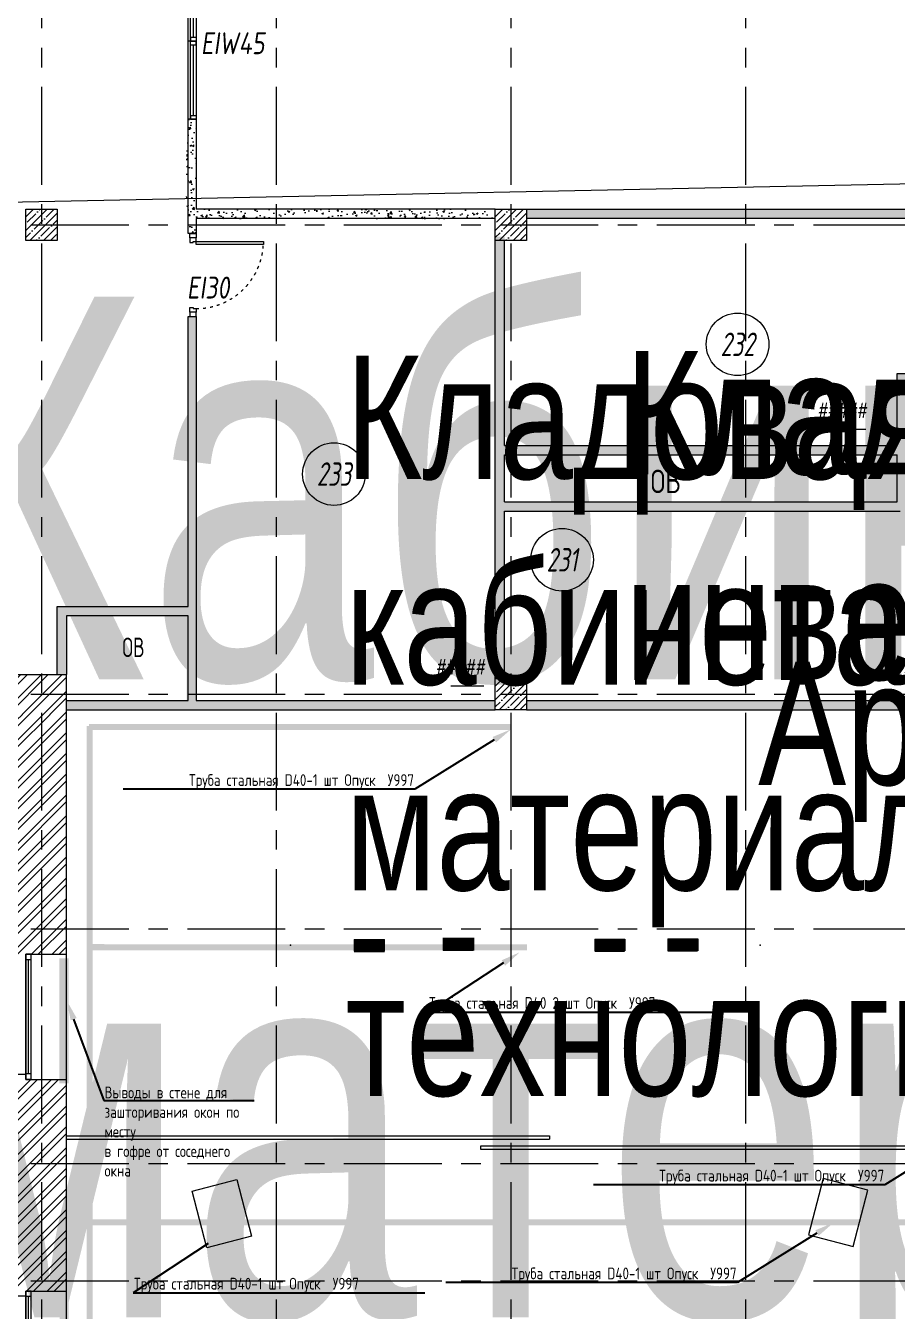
# Model space of a CAD drawing. Header units: millimetres. Extents: x 0 to 636307, y -180975 to 471719.
# Drawn here: x 559651 to 570791, y -66446 to -50011 of the extents above; entities that cross this region are included whole.
import ezdxf
from ezdxf import colors
from ezdxf.entities.mleader import LeaderData, LeaderLine
from ezdxf.enums import TextEntityAlignment as Align
from ezdxf.math import Vec2, Vec3

# ---------------------------------------------------------------- set-up
doc = ezdxf.new("R2018")
doc.units = ezdxf.units.MM
doc.linetypes.add('ACAD_ISO03W100', pattern=[30, 12, -18])
doc.linetypes.add('CENTER', pattern=[2, 1.25, -0.25, 0.25, -0.25])
for name, color, linetype, lineweight in [('_TEXT', 7, 'Continuous', 30), ('Rigging-Truss-Insert Points', 7, 'Continuous', 5), ('TRUSS LIGHT', 7, 'Continuous', 5), ('АР_Витраж', 4, 'Continuous', 15), ('АР_Двери', 7, 'Continuous', 0), ('АР_Колонны', 5, 'Continuous', 35), ('АР_Колонны Штрих', 250, 'Continuous', 5), ('АР_Маркер экспликации', 239, 'Continuous', 13), ('АР_Номер помещения', 250, 'Continuous', 9), ('АР_Окна', 4, 'Continuous', 9), ('АР_Оси', 7, 'Continuous', 25), ('АР_Отверстия', 250, 'Continuous', 15), ('АР_Отметки', 7, 'Continuous', 5), ('АР_Перегородки газоблок', 165, 'Continuous', 30), ('АР_Перегородки газоблок_Штрих', 165, 'Continuous', 5), ('АР_Сущ Несущая стена', 250, 'Continuous', 50), ('АР_тонкая линия', 250, 'Continuous', 0), ('АР_Штриховка кирпич', 250, 'Continuous', 9)]:
    doc.layers.add(name, color=color, linetype=linetype, lineweight=lineweight)
doc.layers.add('A-HATCH-FACADE', color=7, linetype='Continuous')
doc.layers.add('АР_новое окно', color=160, linetype='Continuous')
doc.layers.add('АР_Названия помещений', color=124, linetype='Continuous', lineweight=5, plot=False)
doc.layers.add('АР_Помещения_площадь', color=19, linetype='Continuous', lineweight=9, plot=False)
doc.layers.add('АР_ПБ_Двери', color=7, linetype='Continuous', lineweight=15, true_color=0xdb0000)
doc.styles.add('ICOCPEUR', font='isocpeur.ttf')
doc.styles.add('ISOCPEUR', font='', dxfattribs={"height": 250})
doc.styles.get("Standard").update_dxf_attribs({"font": 'GOST.TTF'})
doc.styles.add('Архитект', font='isocpeur.ttf', dxfattribs={"width": 0.8, "oblique": 8})
doc.styles.get('ISOCPEUR').set_extended_font_data('ISOCPEUR', italic=True)
pattern_1 = [(45, (-391394.71, -334.34), (-132.58252, 132.58252), []), (45, (-391306.32, -334.34), (-132.58252, 132.58252), [])]
pattern_2 = [(50, (637147.65, -165157.13), (215.17805, -18.82564), [22.5, -247.5]), (355, (637147.65, -165157.13), (-41.6254, 225.65764), [18, -198]), (100.45144, (637165.58, -165158.7), (173.55265, 206.832), [19.12206, -210.34263]), (46.1842, (637147.65, -165097.13), (320.1724, -49.6558), [33.75, -371.25]), (96.63564, (637174.33, -165101.26), (280.3986, 292.2356), [28.6831, -315.5141]), (351.18416, (637147.65, -165097.13), (280.3986, 292.2356), [27, -297]), (21, (637177.65, -165112.13), (179.07212, -120.78567), [22.5, -247.5]), (326, (637177.65, -165112.13), (72.9946, 217.545), [18, -198]), (71.45144, (637192.57, -165122.2), (252.0667, 96.75935), [19.12206, -210.34263]), (37.5, (637147.65, -165157.13), (3.647957, 99.868156), [0, -195.6, 0, -201, 0, -198.75]), (7.5, (637147.65, -165157.13), (78.92086, 118.32351), [0, -114.6, 0, -191.1, 0, -75.75]), (327.5, (637080.75, -165157.13), (160.14673, -6.76646), [0, -75, 0, -234, 0, -310.5]), (317.5, (637050.75, -165157.13), (174.95585, 30.0315), [0, -97.5, 0, -155.4, 0, -220.5])]

# ---------------------------------------------------------------- blocks, each defined once
blk = doc.blocks.new('*U213')
at = {"linetype": 'ByBlock'}
for p, q in [((0, 0), (0, -74)), ((50, 0), (0, 0)), ((0, -74), (0, 0)), ((1000, 0), (0, 0)), ((50, -74), (0, -74)), ((0, -74), (1000, -74)), ((50, 0), (50, -74)), ((950, 0), (50, 0)), ((50, -37), (950, -37)), ((50, -74), (950, -74)), ((950, 0), (1000, 0)), ((950, 0), (950, -74)), ((950, -74), (1000, -74)), ((1000, 0), (1000, -74)), ((1000, -74), (1000, 0))]:
    blk.add_line(p, q, dxfattribs=at)
blk = doc.blocks.new('*U214')
at = {"linetype": 'ByBlock'}
for p, q in [((0, 0), (0, -74)), ((50, 0), (0, 0)), ((0, -74), (0, 0)), ((1000, 0), (0, 0)), ((50, -74), (0, -74)), ((0, -74), (1000, -74)), ((50, 0), (50, -74)), ((950, 0), (50, 0)), ((50, -37), (950, -37)), ((50, -74), (950, -74)), ((950, 0), (1000, 0)), ((950, 0), (950, -74)), ((950, -74), (1000, -74)), ((1000, 0), (1000, -74)), ((1000, -74), (1000, 0))]:
    blk.add_line(p, q, dxfattribs=at)
blk = doc.blocks.new('*U145')
for points in [[(-55, -80), (-55, 0), (-115, 0), (-115, -40), (-100, -40), (-100, -80), (-55, -80)], [(0, 0), (0, -80), (-55, -80), (-55, 0), (0, 0)], [(-1060, 0), (-1060, -80), (-1005, -80), (-1005, 0), (-1060, 0)], [(-1005, -80), (-1005, 0), (-945, 0), (-945, -40), (-960, -40), (-960, -80), (-1005, -80)]]:
    blk.add_lwpolyline(points)
blk.add_lwpolyline([(-100, -80), (-100, -940), (-140, -940), (-140, -80)], close=True)
at = {"linetype": 'ACAD_ISO03W100', "ltscale": 3}
blk.add_arc((-100, -80), 860, 180, 270, dxfattribs=at)
blk = doc.blocks.new('*U253')
at = {"layer": 'АР_новое окно', "lineweight": 9}
for p, q in [((0, 3800), (-70, 3800)), ((-70, 3800), (-70, 0)), ((-70, 0), (-70, 3800)), ((0, 3800), (0, 0)), ((0, 3730), (-70, 3730)), ((-35, 3730), (-35, 70)), ((0, 70), (-70, 70)), ((0, 0), (-70, 0))]:
    blk.add_line(p, q, dxfattribs=at)
blk = doc.blocks.new('*U254')
at = {"layer": 'АР_новое окно', "lineweight": 9}
for p, q in [((0, 1600), (-70, 1600)), ((-70, 1600), (-70, 0)), ((-70, 0), (-70, 1600)), ((0, 1530), (-70, 1530)), ((-35, 1530), (-35, 70)), ((0, 1600), (0, 0)), ((0, 70), (-70, 70)), ((0, 0), (-70, 0))]:
    blk.add_line(p, q, dxfattribs=at)
blk = doc.blocks.new('_DotSmall')
at = {"color": 0, "linetype": 'ByBlock', "const_width": 0.5}
blk.add_lwpolyline([(-0.0625, 0, 1), (0.0625, 0, 1)], format="xyb", close=True, dxfattribs=at)
blk = doc.blocks.new('*U231')
at = {"color": 7, "style": 'ISOCPEUR', "width": 0.7, "flags": 1}
blk.add_attdef('КАТЕГОРИЯ', (-499, -2092), '', height=250, dxfattribs=at)
at = {"layer": 'АР_Номер помещения', "color": 7, "style": 'ISOCPEUR', "width": 0.7}
blk.add_attdef('НОМЕР_ПОМЕЩЕНИЯ', text='', height=300, dxfattribs=at).set_placement((-13875, 6638), align=Align.MIDDLE_CENTER)
at = {"layer": 'АР_Помещения_площадь', "color": 7, "lineweight": 30, "width": 0.7, "flags": 104}
blk.add_attdef('ИМЯ_ПОМЕЩЕНИЯ', text='', height=100, dxfattribs=at).set_placement((158, 1217), align=Align.MIDDLE_CENTER)
at = {"layer": 'АР_Помещения_площадь', "color": 7, "style": 'ISOCPEUR', "width": 0.7}
blk.add_attdef('ПЛОЩАДЬ_ПОМЕЩЕНИЯ', text='', height=200, dxfattribs=at).set_placement((-12655, 408), align=Align.MIDDLE_RIGHT)
blk = doc.blocks.new('*U232')
at = {"layer": 'АР_Номер помещения', "color": 7}
blk.add_circle((-16065, 2966), 400, dxfattribs=at)
at = {"layer": 'АР_Помещения_площадь', "color": 7}
blk.add_line((-14147, 255), (-14570, 255), dxfattribs=at)
at = {"color": 7, "style": 'ISOCPEUR', "width": 0.7, "flags": 1}
blk.add_attdef('КАТЕГОРИЯ', (-499, -2092), '', height=250, dxfattribs=at)
at = {"layer": 'АР_Номер помещения', "color": 7, "style": 'ISOCPEUR', "width": 0.7}
blk.add_attdef('НОМЕР_ПОМЕЩЕНИЯ', text='', height=300, dxfattribs=at).set_placement((-16065, 2966), align=Align.MIDDLE_CENTER)
at = {"layer": 'АР_Помещения_площадь', "color": 7, "lineweight": 30, "width": 0.7, "flags": 104}
blk.add_attdef('ИМЯ_ПОМЕЩЕНИЯ', text='', height=100, dxfattribs=at).set_placement((158, 1217), align=Align.MIDDLE_CENTER)
at = {"layer": 'АР_Помещения_площадь', "color": 7, "style": 'ISOCPEUR', "width": 0.7}
blk.add_attdef('ПЛОЩАДЬ_ПОМЕЩЕНИЯ', text='', height=200, dxfattribs=at).set_placement((-14142, 502), align=Align.MIDDLE_RIGHT)
blk = doc.blocks.new('*U228')
at = {"layer": 'АР_Номер помещения', "color": 7}
blk.add_circle((-14752, 1428), 400, dxfattribs=at)
at = {"layer": 'АР_Помещения_площадь', "color": 7}
blk.add_line((-13113, 338), (-13536, 338), dxfattribs=at)
at = {"color": 7, "style": 'ISOCPEUR', "width": 0.7, "flags": 1}
blk.add_attdef('КАТЕГОРИЯ', (-499, -2092), '', height=250, dxfattribs=at)
at = {"layer": 'АР_Номер помещения', "color": 7, "style": 'ISOCPEUR', "width": 0.7}
blk.add_attdef('НОМЕР_ПОМЕЩЕНИЯ', text='', height=300, dxfattribs=at).set_placement((-14752, 1428), align=Align.MIDDLE_CENTER)
at = {"layer": 'АР_Помещения_площадь', "color": 7, "lineweight": 30, "width": 0.7, "flags": 104}
blk.add_attdef('ИМЯ_ПОМЕЩЕНИЯ', text='', height=100, dxfattribs=at).set_placement((158, 1217), align=Align.MIDDLE_CENTER)
at = {"layer": 'АР_Помещения_площадь', "color": 7, "style": 'ISOCPEUR', "width": 0.7}
blk.add_attdef('ПЛОЩАДЬ_ПОМЕЩЕНИЯ', text='', height=200, dxfattribs=at).set_placement((-13108, 584), align=Align.MIDDLE_RIGHT)
blk = doc.blocks.new('*U229')
at = {"layer": 'АР_Номер помещения', "color": 7}
blk.add_circle((-17425, 1871), 400, dxfattribs=at)
at = {"layer": 'АР_Помещения_площадь', "color": 7}
blk.add_line((-12458, 153), (-12880, 153), dxfattribs=at)
at = {"color": 7, "style": 'ISOCPEUR', "width": 0.7, "flags": 1}
blk.add_attdef('КАТЕГОРИЯ', (-499, -2092), '', height=250, dxfattribs=at)
at = {"layer": 'АР_Номер помещения', "color": 7, "style": 'ISOCPEUR', "width": 0.7}
blk.add_attdef('НОМЕР_ПОМЕЩЕНИЯ', text='', height=300, dxfattribs=at).set_placement((-17425, 1871), align=Align.MIDDLE_CENTER)
at = {"layer": 'АР_Помещения_площадь', "color": 7, "lineweight": 30, "width": 0.7, "flags": 104}
blk.add_attdef('ИМЯ_ПОМЕЩЕНИЯ', text='', height=100, dxfattribs=at).set_placement((158, 1217), align=Align.MIDDLE_CENTER)
at = {"layer": 'АР_Помещения_площадь', "color": 7, "style": 'ISOCPEUR', "width": 0.7}
blk.add_attdef('ПЛОЩАДЬ_ПОМЕЩЕНИЯ', text='', height=200, dxfattribs=at).set_placement((-12453, 399), align=Align.MIDDLE_RIGHT)
blk = doc.blocks.new('Truss Straight Prolyte H40V-200 387x387x2000_3d')
at = {"layer": 'Rigging-Truss-Insert Points'}
for p in [(0, 0), (2000, 0)]:
    blk.add_point(p, dxfattribs=at)
blk = doc.blocks.new('Truss-46')
at = {"layer": 'TRUSS LIGHT', "color": 7, "transparency": 33554687}
blk.add_blockref('Truss Straight Prolyte H40V-200 387x387x2000_3d', (0, 0), dxfattribs=at)
at = {"layer": 'TRUSS LIGHT', "color": 0, "flags": 1}
for tag in ['Position_Name', 'Location', 'Trim', 'Length', 'Total_Hung_Weight', 'Note', 'WH', 'WH-A', 'TE', 'TE-A', 'Model_Name', 'Manufacturer', 'Length', 'Width', 'Height', 'Weight_Imperial', 'Weight_Metric', 'Truss_Color', 'User_Field_1', 'User_Field_2', 'User_Field_3', 'User_Field_4', 'User_Field_5', 'User_Field_6']:
    blk.add_attdef(tag, (-11004, -194.5), '', height=0.18, dxfattribs=at)

msp = doc.modelspace()

# ---------------------------------------------------------------- hatches: boundary and pattern name
at = {"lineweight": 9}
h = msp.add_hatch(dxfattribs=at)
h.set_pattern_fill('ANGLE', color=3, angle=-90)
h.set_pattern_definition([(270, (-126952.625, 776264.667), (6.985, -1e-15), [5.08, -1.905]), (360, (-126952.625, 776264.667), (2e-15, 6.985), [5.08, -1.905])])
h.paths.add_polyline_path([(564234.6, -61686.6), (564234.6, -61846.6), (563849.3, -61846.6), (563849.3, -61686.6)])
h = msp.add_hatch(dxfattribs=at)
h.set_pattern_fill('ANGLE', color=3, angle=-90)
h.set_pattern_definition([(270, (-125814.368, 776278.858), (6.985, -1e-15), [5.08, -1.905]), (360, (-125814.368, 776278.858), (2e-15, 6.985), [5.08, -1.905])])
h.paths.add_polyline_path([(565372.9, -61672.4), (565372.9, -61832.4), (564987.5, -61832.4), (564987.5, -61672.4)])
h = msp.add_hatch(dxfattribs=at)
h.set_pattern_fill('ANGLE', color=3, angle=-90)
h.set_pattern_definition([(270, (-123879.311, 776268.551), (6.985, -1e-15), [5.08, -1.905]), (360, (-123879.311, 776268.551), (2e-15, 6.985), [5.08, -1.905])])
h.paths.add_polyline_path([(567308, -61682.7), (567308, -61842.7), (566922.6, -61842.7), (566922.6, -61682.7)])
h = msp.add_hatch(dxfattribs=at)
h.set_pattern_fill('ANGLE', color=3, angle=-90)
h.set_pattern_definition([(270, (-122945.33, 776271.754), (6.985, -1e-15), [5.08, -1.905]), (360, (-122945.33, 776271.754), (2e-15, 6.985), [5.08, -1.905])])
h.paths.add_polyline_path([(568241.9, -61679.5), (568241.9, -61839.5), (567856.6, -61839.5), (567856.6, -61679.5)])
at = {"layer": 'A-HATCH-FACADE', "lineweight": 9}
h = msp.add_hatch(dxfattribs=at)
h.set_pattern_fill('ANGLE', color=1)
h.set_pattern_definition([(0, (-262916.119, -766697.276), (0, 6.985), [5.08, -1.905]), (90, (-262916.119, -766697.276), (-6.985, 4e-16), [5.08, -1.905])])
h.paths.add_polyline_path([(560430.7, -58963.6), (560507.4, -58963.6), (560506.7, -82354), (560429.9, -82354)])
h = msp.add_hatch(dxfattribs=at)
h.set_pattern_fill('ANGLE', color=1, angle=-90)
h.set_pattern_definition([(270, (-123884.4895, 764409.234), (6.985, -1e-15), [5.08, -1.905]), (360, (-123884.4895, 764409.234), (2e-15, 6.985), [5.08, -1.905])])
h.paths.add_polyline_path([(565855.2, -58937.6), (565855.2, -59014.3), (560458.8, -59013.6), (560458.8, -58936.8)])
h = msp.add_hatch(dxfattribs=at)
h.set_pattern_fill('ANGLE', color=1, angle=-90)
h.set_pattern_definition([(270, (-123870.427, 761593.617), (6.985, -1e-15), [5.08, -1.905]), (360, (-123870.427, 761593.617), (2e-15, 6.985), [5.08, -1.905])])
h.paths.add_polyline_path([(566056.2, -61753.2), (566056.2, -61829.9), (560472.9, -61829.2), (560472.9, -61752.4)])
h = msp.add_hatch(dxfattribs=at)
h.set_pattern_fill('ANGLE', color=30, angle=-90)
h.set_pattern_definition([(270, (-167258.015, 771833.876), (6.985, -1e-15), [5.08, -1.905]), (360, (-167258.015, 771833.876), (2e-15, 6.985), [5.08, -1.905])])
h.paths.add_polyline_path([(560198.2, -61931.9), (560198.2, -63531.9), (560079.5, -63531.9), (560079.5, -61931.9)])
h = msp.add_hatch(dxfattribs=at)
h.set_pattern_fill('ANGLE', color=1, angle=-90)
h.set_pattern_definition([(270, (-123878.365, 758077.88), (6.985, -1e-15), [5.08, -1.905]), (360, (-123878.365, 758077.88), (2e-15, 6.985), [5.08, -1.905])])
h.paths.add_polyline_path([(571814.7, -65268.9), (571814.7, -65345.7), (560464.9, -65344.9), (560464.9, -65268.2)])
h = msp.add_hatch(dxfattribs=at)
h.set_pattern_fill('ANGLE', color=30, angle=-90)
h.set_pattern_definition([(270, (-167254.7986, 765329.166), (6.985, -1e-15), [5.08, -1.905]), (360, (-167254.7986, 765329.166), (2e-15, 6.985), [5.08, -1.905])])
h.paths.add_polyline_path([(560201.4, -66236.6), (560201.4, -70036.6), (560082.7, -70036.6), (560082.7, -66236.6)])
at = {"layer": 'АР_Колонны Штрих', "lineweight": 9, "ltscale": 100}
h = msp.add_hatch(dxfattribs=at)
h.set_pattern_fill('ANSI35', color=256, scale=500)
h.set_pattern_definition([(45, (-397400.21, -12484.97), (-88.388348, 88.388348), []), (45, (-397311.82, -12484.97), (-88.388348, 88.388348), [156.25, -31.25, 0, -31.25])])
h.paths.add_polyline_path([(560051.9, -52356.4), (559651.9, -52356.4), (559651.9, -52756.4), (560051.9, -52756.4)])
h = msp.add_hatch(dxfattribs=at)
h.set_pattern_fill('ANSI35', color=256, scale=500)
h.set_pattern_definition([(45, (-391400.21, -12484.97), (-88.388348, 88.388348), []), (45, (-391311.82, -12484.97), (-88.388348, 88.388348), [156.25, -31.25, 0, -31.25])])
h.paths.add_polyline_path([(566051.9, -52356.4), (565651.9, -52356.4), (565651.9, -52756.4), (566051.9, -52756.4)])
h = msp.add_hatch(dxfattribs=at)
h.set_pattern_fill('ANSI35', color=256, scale=500)
h.set_pattern_definition([(45, (-391400.21, -18484.97), (-88.388348, 88.388348), []), (45, (-391311.82, -18484.97), (-88.388348, 88.388348), [156.25, -31.25, 0, -31.25])])
h.paths.add_polyline_path([(566051.9, -58356.4), (565651.9, -58356.4), (565651.9, -58756.4), (566051.9, -58756.4)])
at = {"layer": 'АР_Перегородки газоблок_Штрих', "lineweight": 9, "ltscale": 100}
h = msp.add_hatch(dxfattribs=at)
h.set_pattern_fill('AR-CONC', color=256, scale=30)
h.set_pattern_definition(pattern_2)
h.paths.add_polyline_path([(565651.9, -52356.4), (561829, -52356.1), (561827.8, -51207.1), (561707.7, -51207), (561707.9, -52668.2), (561829, -52668.2), (561829, -52476.1), (565651.9, -52476.4)])
h = msp.add_hatch(dxfattribs=at)
h.set_pattern_fill('AR-CONC', color=256, scale=30)
h.set_pattern_definition(pattern_2)
h.paths.add_polyline_path([(571651.9, -52356.4), (566051.9, -52356.4), (566051.9, -52476.4), (571651.9, -52476.4)])
h = msp.add_hatch(dxfattribs=at)
h.set_pattern_fill('AR-CONC', color=256, scale=30)
h.set_pattern_definition([(50, (637147.65, -165110.6), (215.17805, -18.82564), [22.5, -247.5]), (355, (637147.65, -165110.6), (-41.6254, 225.65764), [18, -198]), (100.45144, (637165.58, -165112.17), (173.55265, 206.832), [19.12206, -210.34263]), (46.1842, (637147.65, -165050.6), (320.1724, -49.6558), [33.75, -371.25]), (96.63564, (637174.33, -165054.74), (280.3986, 292.2356), [28.6831, -315.5141]), (351.18416, (637147.65, -165050.6), (280.3986, 292.2356), [27, -297]), (21, (637177.65, -165065.6), (179.07212, -120.78567), [22.5, -247.5]), (326, (637177.65, -165065.6), (72.9946, 217.545), [18, -198]), (71.45144, (637192.57, -165075.67), (252.0667, 96.75935), [19.12206, -210.34263]), (37.5, (637147.65, -165110.6), (3.647957, 99.868156), [0, -195.6, 0, -201, 0, -198.75]), (7.5, (637147.65, -165110.6), (78.92086, 118.32351), [0, -114.6, 0, -191.1, 0, -75.75]), (327.5, (637080.75, -165110.6), (160.14673, -6.76646), [0, -75, 0, -234, 0, -310.5]), (317.5, (637050.75, -165110.6), (174.95585, 30.0315), [0, -97.5, 0, -155.4, 0, -220.5])])
h.paths.add_polyline_path([(565771.9, -52709.9), (565651.9, -52709.9), (565651.9, -58309.9), (565771.9, -58309.9), (565771.9, -56215.9), (569312.4, -56215.9), (570792.4, -56215.9), (570792.4, -56095.9), (565771.9, -56095.9), (565771.9, -55495.9), (565651.9, -55495.9), (565651.9, -56096.6), (565771.9, -56096.6), (565771.9, -55495.9), (565651.9, -55495.9), (565651.9, -56097.3), (565771.9, -56095.9), (565771.9, -55495.9), (570792.4, -55495.9), (570792.4, -56215.9), (571931.9, -56215.9), (571931.9, -56504.3), (572051.9, -56504.3), (572051.9, -54104.8), (571931.9, -54104.8), (571931.9, -56095.9), (570912.4, -56095.9), (570912.4, -54574.6), (571931.9, -54576), (571931.9, -54456), (570792.4, -54454.6), (570792.4, -55375.9), (565771.9, -55375.9)])
h = msp.add_hatch(dxfattribs=at)
h.set_pattern_fill('AR-CONC', color=256, scale=30)
h.set_pattern_definition(pattern_2)
h.paths.add_polyline_path([(560171.8, -58636.4), (560171.8, -58756.4), (560171.8, -58756.4), (560171.8, -58636.4), (560171.8, -58636.4), (561709, -58636.4), (561707.9, -57556.4), (560170.6, -57556.4), (560171.8, -58306.4), (560051.8, -58306.4), (560050.6, -57436.4), (561727.9, -57436.4), (561728.2, -53728.2), (561829, -53728.2), (561829, -58636.4), (565651.9, -58636.4), (565651.9, -58756.4), (560171.8, -58756.4), (560171.8, -58636.4), (560171.8, -58636.4), (560171.8, -58756.4), (560171.8, -58636.4)])
h = msp.add_hatch(dxfattribs=at)
h.set_pattern_fill('AR-CONC', color=256, scale=30)
h.set_pattern_definition(pattern_2)
h.paths.add_polyline_path([(566051.9, -58636.4), (566051.9, -58756.4), (566051.9, -58756.4), (566051.9, -58636.4), (566051.9, -58636.4), (571651.9, -58636.4), (571651.9, -58756.4), (566051.9, -58756.4), (566051.9, -58636.4), (566051.9, -58636.4), (566051.9, -58756.4), (566051.9, -58636.4)])
at = {"layer": 'АР_Штриховка кирпич', "lineweight": 9, "ltscale": 100}
h = msp.add_hatch(dxfattribs=at)
h.set_pattern_fill('ANSI32', color=256, scale=500)
h.set_pattern_definition(pattern_1)
h.paths.add_polyline_path([(554101.9, -57331.4), (553591.9, -57331.4), (553591.9, -58816.4), (559531.8, -58816.4), (559531.9, -58816.4), (560171.9, -58816.4), (560171.8, -58306.4), (554101.9, -58306.4)])
h = msp.add_hatch(dxfattribs=at)
h.set_pattern_fill('ANSI32', color=256, scale=500)
h.set_pattern_definition(pattern_1)
h.paths.add_polyline_path([(560171.9, -58814.6), (559531.9, -58814.6), (559531.8, -61881.7), (560171.8, -61881.7)])
h = msp.add_hatch(dxfattribs=at)
h.set_pattern_fill('ANSI32', color=256, scale=500)
h.set_pattern_definition(pattern_1)
h.paths.add_polyline_path([(560171.8, -63481.7), (559531.8, -63481.7), (559531.9, -66186.4), (560171.9, -66186.4)])

# ---------------------------------------------------------------- linework, layer by layer
at = {"lineweight": 9, "ltscale": 100}
msp.add_line((566346.3, -64201.8), (566346.3, -64246.8), dxfattribs=at)
at = {"lineweight": 9}
for points in [[(560172.7, -64204.1), (560172.7, -64204.1), (566346.3, -64201.8)], [(560172.7, -64246.8), (560172.7, -64246.8), (566346.3, -64246.8)], [(571932.8, -64377.3), (565467.4, -64377.3), (565467.4, -64332.1), (571932.8, -64332.1)]]:
    msp.add_lwpolyline(points, dxfattribs=at)
at = {"lineweight": 9, "ltscale": 100}
for points in [[(570415, -64896.7), (569844.4, -64746.6), (569654.6, -65468.1), (570225.2, -65618.2)], [(561777.5, -64911.8), (562348.1, -64761.7), (562537.9, -65483.1), (561967.3, -65633.2)]]:
    msp.add_lwpolyline(points, close=True, dxfattribs=at)
at = {"layer": '_TEXT', "color": 1, "lineweight": 9, "ltscale": 500}
msp.add_lwpolyline([(555452.6, -52346.5), (575807.1, -51931.1), (575807.1, -88351.1), (555452.6, -88766.4)], close=True, dxfattribs=at)
at = {"layer": 'АР_Колонны', "lineweight": 9, "ltscale": 100}
for points in [[(559651.9, -52356.4), (560051.9, -52356.4), (560051.9, -52756.4), (559651.9, -52756.4)], [(565651.9, -52356.4), (566051.9, -52356.4), (566051.9, -52756.4), (565651.9, -52756.4)], [(565651.9, -58356.4), (566051.9, -58356.4), (566051.9, -58756.4), (565651.9, -58756.4)]]:
    msp.add_lwpolyline(points, close=True, dxfattribs=at)
at = {"layer": 'АР_Окна', "lineweight": 9, "ltscale": 100}
for p, q in [((560171.8, -63481.7), (560171.8, -61881.7)), ((560171.8, -69986.4), (560171.8, -66186.4))]:
    msp.add_line(p, q, dxfattribs=at)
at = {"layer": 'АР_Оси', "linetype": 'CENTER', "lineweight": 9, "ltscale": 1000}
for p, q in [((559851.9, -30794), (559851.9, -86526.3)), ((562851.9, -30794), (562851.9, -86526.3)), ((565851.9, -30794), (565851.9, -86526.3)), ((568851.9, -30794), (568851.9, -86526.3)), ((547718.2, -52556.4), (630896.6, -52556.4)), ((547718.2, -58556.4), (630896.6, -58556.4)), ((547718.2, -61556.4), (630896.6, -61556.4)), ((547718.2, -64556.4), (630896.6, -64556.4)), ((547718.2, -66056.4), (630896.6, -66056.4))]:
    msp.add_line(p, q, dxfattribs=at)
at = {"layer": 'АР_Перегородки газоблок', "lineweight": 9, "ltscale": 100}
for points in [[(561829, -51207.1), (561727.7, -51207)], [(561829, -52668.2), (561728, -52668.2), (561727.7, -51207)], [(561829.9, -51207.1), (561829, -52356.4)], [(565651.9, -52356.4), (561829, -52356.4)], [(566051.9, -52356.4), (571651.9, -52356.4)], [(561829, -52476.4), (561829, -52668.2)], [(565651.9, -52476.4), (561829, -52476.4)], [(571651.9, -52476.4), (566051.9, -52476.4)], [(565651.9, -58356.4), (565651.9, -52756.4)], [(565771.9, -55375.9), (565771.9, -52756.4)], [(561727.9, -57436.4), (561728.2, -53728.2), (561829, -53728.2)], [(561829, -53728.2), (561829, -58636.4)], [(570789.6, -55375.9), (570789.6, -54456), (571931.9, -54456)], [(565771.9, -55375.9), (570789.6, -55375.9)], [(565771.9, -55495.9), (570789.6, -55495.9)], [(565771.9, -56095.9), (565771.9, -55495.9)], [(567318.4, -55495.9), (569192.4, -55495.9)], [(570789.6, -56095.9), (570789.6, -55495.9)], [(565771.9, -56095.9), (570789.6, -56095.9)], [(570789.6, -56095.9), (570789.6, -56095.9)], [(565771.9, -56215.9), (570825.9, -56215.9)], [(565771.9, -58356.4), (565771.9, -56215.9)], [(560051.8, -58306.4), (560050.6, -57436.4)], [(560050.6, -57436.4), (561727.9, -57436.4)], [(560170.6, -57556.4), (560171.8, -58306.4)], [(561729, -57556.4), (560170.6, -57556.4)], [(560171.8, -58636.4), (561729, -58636.4), (561729, -57556.4)], [(561829, -58636.4), (565651.9, -58636.4)], [(566051.9, -58636.4), (571651.9, -58636.4)], [(560171.8, -58756.4), (565651.9, -58756.4)], [(566051.9, -58756.4), (571651.9, -58756.4)]]:
    msp.add_lwpolyline(points, dxfattribs=at)
at = {"layer": 'АР_Сущ Несущая стена', "lineweight": 9, "ltscale": 100}
for p, q in [((554101.9, -58306.4), (560171.8, -58306.4)), ((560171.8, -61881.7), (560171.8, -58306.4)), ((559650.7, -61881.7), (560171.8, -61881.7)), ((559650.7, -61946.7), (559650.7, -61881.7)), ((559650.7, -63416.7), (559531.8, -63416.7)), ((559650.7, -63481.7), (559650.7, -63416.7)), ((559650.7, -63481.7), (560171.8, -63481.7)), ((560171.8, -66186.4), (560171.8, -63481.7)), ((559650.7, -66186.4), (560171.8, -66186.4)), ((559650.7, -66186.4), (560171.8, -66186.4)), ((559650.7, -66186.4), (560171.8, -66186.4)), ((559650.7, -66251.4), (559650.7, -66186.4)), ((559650.7, -66251.4), (559531.8, -66251.4))]:
    msp.add_line(p, q, dxfattribs=at)
at = {"layer": 'АР_Сущ Несущая стена', "color": 4, "lineweight": 9, "ltscale": 100}
for p, q in [((559650.7, -63481.7), (559650.7, -61881.7)), ((559650.7, -69986.4), (559650.7, -66186.4))]:
    msp.add_line(p, q, dxfattribs=at)
at = {"layer": 'АР_тонкая линия', "lineweight": 9, "ltscale": 100}
for points in [[(561727.7, -51207), (561727.7, -49207), (561775, -49207)], [(561775, -50207), (561727.7, -50207)]]:
    msp.add_lwpolyline(points, dxfattribs=at)

# ---------------------------------------------------------------- block references
at = {"layer": 'TRUSS LIGHT', "color": 7, "lineweight": 9, "transparency": 33554687}
for p in [(563036.3, -61766, 1), (565036.8, -61766.4, 1), (567037.3, -61766.3, 1)]:
    msp.add_blockref('Truss-46', p, dxfattribs=at)
at = {"layer": 'АР_Витраж', "lineweight": 9, "ltscale": 100, "xscale": -1, "rotation": 90.00015196563416}
for name, p in [('*U213', (561755, -49207)), ('*U214', (561755, -50207))]:
    msp.add_blockref(name, p, dxfattribs=at)
at = {"layer": 'АР_Двери', "lineweight": 9, "rotation": 90.00000000000001}
msp.add_blockref('*U145', (561749, -52668.2), dxfattribs=at)
at = {"layer": 'АР_Маркер экспликации', "lineweight": 9}
ref = msp.add_blockref('*U231', (571975.9, -58284.7), dxfattribs=at)
lines = msp.add_mtext('\\W0.8000;Кабинет материальной технологии тип 2', dxfattribs={"layer": 'АР_Названия помещений', "insert": (558141.6, -53477), "char_height": 4891.956, "width": 926.94, "attachment_point": 1})
ref.add_attrib('ИМЯ_ПОМЕЩЕНИЯ', '', (558141.6, -53477), dxfattribs={"flags": 104}).embed_mtext(lines)
ref = msp.add_blockref('*U228', (583501.3, -55512.4), dxfattribs=at)
ref.add_attrib('НОМЕР_ПОМЕЩЕНИЯ', '232', dxfattribs={"layer": 'АР_Номер помещения', "color": 7, "height": 300, "style": 'ISOCPEUR', "width": 0.7}).set_placement((568749.1, -54084.6), align=Align.MIDDLE_CENTER)
lines = msp.add_mtext('\\W0.8000;Кладовая инвентаря', dxfattribs={"layer": 'АР_Названия помещений', "insert": (567313.6, -54168.1), "char_height": 1576.782, "width": 926.94, "attachment_point": 1})
ref.add_attrib('ИМЯ_ПОМЕЩЕНИЯ', '', (567313.6, -54168.1), dxfattribs={"flags": 104}).embed_mtext(lines)
ref.add_attrib('ПЛОЩАДЬ_ПОМЕЩЕНИЯ', '#####', dxfattribs={"layer": 'АР_Помещения_площадь', "color": 7, "height": 200, "style": 'ISOCPEUR', "width": 0.7}).set_placement((570393, -54928.3), align=Align.MIDDLE_RIGHT)
ref = msp.add_blockref('*U232', (579655.4, -58709.3), dxfattribs=at)
ref.add_attrib('НОМЕР_ПОМЕЩЕНИЯ', '233', dxfattribs={"layer": 'АР_Номер помещения', "color": 7, "height": 300, "style": 'ISOCPEUR', "width": 0.7}).set_placement((563590.6, -55743.1), align=Align.MIDDLE_CENTER)
lines = msp.add_mtext('\\W0.8000;Кладовая кабинета материальной технологии', dxfattribs={"layer": 'АР_Названия помещений', "insert": (563739.1, -54229.1), "char_height": 1576.782, "width": 926.94, "attachment_point": 1})
ref.add_attrib('ИМЯ_ПОМЕЩЕНИЯ', '', (563739.1, -54229.1), dxfattribs={"flags": 104}).embed_mtext(lines)
ref.add_attrib('ПЛОЩАДЬ_ПОМЕЩЕНИЯ', '#####', dxfattribs={"layer": 'АР_Помещения_площадь', "color": 7, "height": 200, "style": 'ISOCPEUR', "width": 0.7}).set_placement((565513, -58207.8), align=Align.MIDDLE_RIGHT)
ref = msp.add_blockref('*U229', (583931.3, -58709.3), dxfattribs=at)
ref.add_attrib('НОМЕР_ПОМЕЩЕНИЯ', '231', dxfattribs={"layer": 'АР_Номер помещения', "color": 7, "height": 300, "style": 'ISOCPEUR', "width": 0.7}).set_placement((566506.4, -56838.5), align=Align.MIDDLE_CENTER)
lines = msp.add_mtext('\\W0.8000;Артистическая', dxfattribs={"layer": 'АР_Названия помещений', "insert": (569013.1, -58140), "char_height": 1576.782, "width": 926.94, "attachment_point": 1})
ref.add_attrib('ИМЯ_ПОМЕЩЕНИЯ', '', (569013.1, -58140), dxfattribs={"flags": 104}).embed_mtext(lines)
ref.add_attrib('ПЛОЩАДЬ_ПОМЕЩЕНИЯ', '#####', dxfattribs={"layer": 'АР_Помещения_площадь', "color": 7, "height": 200, "style": 'ISOCPEUR', "width": 0.7}).set_placement((571478.5, -58309.9), align=Align.MIDDLE_RIGHT)
at = {"layer": 'АР_новое окно', "lineweight": 9, "xscale": -1, "rotation": 180}
for name, p in [('*U254', (559720.7, -61881.7)), ('*U253', (559720.7, -66186.4))]:
    msp.add_blockref(name, p, dxfattribs=at)

# ---------------------------------------------------------------- texts
at = {"layer": 'АР_Отверстия', "lineweight": 9, "ltscale": 100, "attachment_point": 5, "line_spacing_factor": 0.7, "style": 'ICOCPEUR'}
for s, insert, char_height in [('\\A1;{\\W0.8;ОВ}', (567831.5, -55836.8), 300), ('\\A1;{\\W0.7;ОВ}', (561027.2, -57958.1), 250)]:
    msp.add_mtext(s, dxfattribs=dict(at, insert=insert, char_height=char_height))
at = {"layer": 'АР_ПБ_Двери', "lineweight": 9, "style": 'Архитект', "oblique": 8, "width": 0.8}
for s, p in [('EIW45', (561891, -50375.3)), ('EI30', (561712.1, -53499.6))]:
    msp.add_text(s, height=280, dxfattribs=at).set_placement(p)

# ---------------------------------------------------------------- leaders
at = {"lineweight": 9}
ml = msp.add_multileader_mtext('Standard', dxfattribs=at)
ml.set_content('Труба стальная D40-1 шт Опуск  У997', color=256)
ml.set_leader_properties()
ml.build(insert=Vec2(0, 0))
ml.multileader.update_dxf_attribs({"text_left_attachment_type": 6, "text_right_attachment_type": 6, "arrow_head_size": 250})
ctx = ml.context
ctx.base_point, ctx.char_height, ctx.arrow_head_size, ctx.plane_origin = Vec3(561588.2, -59772.5, 0), 150, 250, Vec3(561426.8, -56707.7, 0)
ctx.left_attachment, ctx.right_attachment, ctx.text_align_type = 6, 6, 2
notes = []
notes.append((ctx, [(0, (1, 1, 0), (564624, -59772.5, 0), (-1, 0), 8, [(0, [(565852.6, -59006.2, 0)], 0, [])])]))
ctx.mtext.insert, ctx.mtext.width, ctx.mtext.alignment, ctx.mtext.flow_direction = Vec3(564614, -59579.7, 0), 3862.366, 3, 5
ml = msp.add_multileader_mtext('Standard', dxfattribs=at)
ml.set_content('Труба стальная D40 2 шт Опуск  У997', color=256)
ml.set_leader_properties()
ml.build(insert=Vec2(0, 0))
ml.multileader.update_dxf_attribs({"text_left_attachment_type": 6, "text_right_attachment_type": 6, "arrow_head_size": 250})
ctx = ml.context
ctx.base_point, ctx.char_height, ctx.arrow_head_size, ctx.plane_origin = Vec3(564803.6, -62622.2, 0), 150, 250, Vec3(564642.2, -59557.4, 0)
ctx.left_attachment, ctx.right_attachment = 6, 6
notes.append((ctx, [(1, (1, 1, 0), (564795.6, -62622.2, 0), (1, 0), 8, [(0, [(565965.4, -61855.9, 0)], 0, [])])]))
ctx.mtext.insert, ctx.mtext.width, ctx.mtext.flow_direction = Vec3(564805.6, -62429.4, 0), 3862.366, 5
ml = msp.add_multileader_mtext('Standard', dxfattribs=at)
ml.set_content('Выводы в стене для зашторивания окон по месту^Jв гофре от соседнего окна', color=256)
ml.set_leader_properties()
ml.build(insert=Vec2(0, 0))
ml.multileader.update_dxf_attribs({"text_left_attachment_type": 6, "text_right_attachment_type": 6, "arrow_head_size": 250})
ctx = ml.context
ctx.base_point, ctx.char_height, ctx.arrow_head_size, ctx.plane_origin = Vec3(560655.9, -63752.9, 0), 150, 250, Vec3(560351.7, -61062.9, 0)
ctx.left_attachment, ctx.right_attachment = 6, 6
notes.append((ctx, [(1, (1, 1, 0), (560647.9, -63752.9, 0), (1, 0), 8, [(0, [(560176.8, -62477.1, 0)], 0, [])])]))
ctx.mtext.insert, ctx.mtext.width, ctx.mtext.flow_direction = Vec3(560657.9, -63572.9, 0), 1894.217, 5
ml = msp.add_multileader_mtext('Standard', dxfattribs=at)
ml.set_content('Труба стальная D40-1 шт Опуск  У997', color=256)
ml.set_leader_properties()
ml.build(insert=Vec2(0, 0))
ml.multileader.update_dxf_attribs({"text_left_attachment_type": 6, "text_right_attachment_type": 6, "arrow_head_size": 250})
ctx = ml.context
ctx.base_point, ctx.char_height, ctx.arrow_head_size, ctx.plane_origin = Vec3(567597.9, -64829.3, 0), 150, 250, Vec3(567436.5, -61764.5, 0)
ctx.left_attachment, ctx.right_attachment, ctx.text_align_type = 6, 6, 2
notes.append((ctx, [(0, (1, 1, 0), (570633.7, -64829.3, 0), (-1, 0), 8, [(0, [(571862.4, -64062.9, 0)], 0, [])])]))
ctx.mtext.insert, ctx.mtext.width, ctx.mtext.alignment, ctx.mtext.flow_direction = Vec3(570623.7, -64636.5, 0), 3862.366, 3, 5
ml = msp.add_multileader_mtext('Standard', dxfattribs=at)
ml.set_content('Труба стальная D40-1 шт Опуск  У997', color=256)
ml.set_leader_properties()
ml.build(insert=Vec2(0, 0))
ml.multileader.update_dxf_attribs({"text_left_attachment_type": 6, "text_right_attachment_type": 6, "arrow_head_size": 250})
ctx = ml.context
ctx.base_point, ctx.char_height, ctx.arrow_head_size, ctx.plane_origin = Vec3(565711.5, -66079.4, 0), 150, 250, Vec3(565550.1, -63014.7, 0)
ctx.left_attachment, ctx.right_attachment, ctx.text_align_type = 6, 6, 2
notes.append((ctx, [(0, (1, 1, 0), (568747.3, -66079.4, 0), (-1, 0), 8, [(0, [(569976, -65313.1, 0)], 0, [])])]))
ctx.mtext.insert, ctx.mtext.width, ctx.mtext.alignment, ctx.mtext.flow_direction = Vec3(568737.3, -65886.6, 0), 3862.366, 3, 5
ml = msp.add_multileader_mtext('Standard', dxfattribs=at)
ml.set_content('Труба стальная D40-1 шт Опуск  У997', color=256)
ml.set_leader_properties()
ml.build(insert=Vec2(0, 0))
ml.multileader.update_dxf_attribs({"text_left_attachment_type": 6, "text_right_attachment_type": 6, "arrow_head_size": 250})
ctx = ml.context
ctx.base_point, ctx.char_height, ctx.arrow_head_size, ctx.plane_origin = Vec3(561031.6, -66210.3, 0), 150, 250, Vec3(560870.2, -63145.5, 0)
ctx.left_attachment, ctx.right_attachment = 6, 6
notes.append((ctx, [(1, (1, 1, 0), (561023.6, -66210.3, 0), (1, 0), 8, [(0, [(562193.4, -65443.9, 0)], 0, [])])]))
ctx.mtext.insert, ctx.mtext.width, ctx.mtext.flow_direction = Vec3(561033.6, -66017.5, 0), 3862.366, 5
at = {"layer": 'АР_Отметки', "lineweight": 9}
ml = msp.add_multileader_mtext('Standard', dxfattribs=at)
ml.set_content('+2,410', color=256, style='ISOCPEUR')
ml.set_leader_properties(color=256, linetype='Continuous', lineweight=-1)
ml.set_arrow_properties(name='DOTSMALL')
ml.build(insert=Vec2(0, 0))
ml.multileader.update_dxf_attribs({"has_text_frame": 1, "text_left_attachment_type": 4, "text_right_attachment_type": 4, "dogleg_length": 100, "arrow_head_size": 180})
ctx = ml.context
ctx.base_point, ctx.char_height, ctx.arrow_head_size, ctx.landing_gap_size, ctx.plane_origin = Vec3(575901.9, -83461.4), 250, 180, 50, Vec3(573740.7, -84052.7)
ctx.left_attachment, ctx.right_attachment = 4, 4
notes.append((ctx, [(0, (0, 0, 0), (0, 0), (1, 0), 1, [])]))
ctx.mtext.insert, ctx.mtext.width, ctx.mtext.line_spacing_style, ctx.mtext.flow_direction = Vec3(575951.9, -83128.1), 852.697, 2, 5
ml = msp.add_multileader_mtext('Standard', dxfattribs=at)
ml.set_content('+3,950', color=256, style='ISOCPEUR')
ml.set_leader_properties(color=256, linetype='Continuous', lineweight=-1)
ml.set_arrow_properties(name='DOTSMALL')
ml.build(insert=Vec2(0, 0))
ml.multileader.update_dxf_attribs({"has_text_frame": 1, "text_left_attachment_type": 4, "text_right_attachment_type": 4, "dogleg_length": 100, "arrow_head_size": 180})
ctx = ml.context
ctx.base_point, ctx.char_height, ctx.arrow_head_size, ctx.landing_gap_size, ctx.plane_origin = Vec3(574216.1, -88967.1), 250, 180, 50, Vec3(574134.8, -90234.7)
ctx.left_attachment, ctx.right_attachment = 4, 4
notes.append((ctx, [(0, (0, 0, 0), (0, 0), (1, 0), 1, [])]))
ctx.mtext.insert, ctx.mtext.width, ctx.mtext.line_spacing_style, ctx.mtext.flow_direction = Vec3(574266.1, -88633.8), 852.697, 2, 5
ml = msp.add_multileader_mtext('Standard', dxfattribs=at)
ml.set_content('+2,410', color=256, style='ISOCPEUR')
ml.set_leader_properties(color=256, linetype='Continuous', lineweight=-1)
ml.set_arrow_properties(name='DOTSMALL')
ml.build(insert=Vec2(0, 0))
ml.multileader.update_dxf_attribs({"has_text_frame": 1, "text_left_attachment_type": 4, "text_right_attachment_type": 4, "dogleg_length": 100, "arrow_head_size": 180})
ctx = ml.context
ctx.base_point, ctx.char_height, ctx.arrow_head_size, ctx.landing_gap_size, ctx.plane_origin = Vec3(575901.9, -83461.4), 250, 180, 50, Vec3(573740.7, -84052.7)
ctx.left_attachment, ctx.right_attachment = 4, 4
notes.append((ctx, [(0, (0, 0, 0), (0, 0), (1, 0), 1, [])]))
ctx.mtext.insert, ctx.mtext.width, ctx.mtext.line_spacing_style, ctx.mtext.flow_direction = Vec3(575951.9, -83128.1), 852.697, 2, 5
ml = msp.add_multileader_mtext('Standard', dxfattribs=at)
ml.set_content('+3,950', color=256, style='ISOCPEUR')
ml.set_leader_properties(color=256, linetype='Continuous', lineweight=-1)
ml.set_arrow_properties(name='DOTSMALL')
ml.build(insert=Vec2(0, 0))
ml.multileader.update_dxf_attribs({"has_text_frame": 1, "text_left_attachment_type": 4, "text_right_attachment_type": 4, "dogleg_length": 100, "arrow_head_size": 180})
ctx = ml.context
ctx.base_point, ctx.char_height, ctx.arrow_head_size, ctx.landing_gap_size, ctx.plane_origin = Vec3(574216.1, -88967.1), 250, 180, 50, Vec3(574134.8, -90234.7)
ctx.left_attachment, ctx.right_attachment = 4, 4
notes.append((ctx, [(0, (0, 0, 0), (0, 0), (1, 0), 1, [])]))
ctx.mtext.insert, ctx.mtext.width, ctx.mtext.line_spacing_style, ctx.mtext.flow_direction = Vec3(574266.1, -88633.8), 852.697, 2, 5
for ctx, leaders in notes:
    for number, flags, end, landing, length, lines in leaders:
        leader = LeaderData()
        leader.index, (leader.has_last_leader_line, leader.has_dogleg_vector, leader.attachment_direction) = number, flags
        leader.last_leader_point, leader.dogleg_vector, leader.dogleg_length = Vec3(end), Vec3(landing), length
        for number, points, colour, breaks in lines:
            line = LeaderLine()
            line.index, line.vertices, line.color, line.breaks = number, Vec3.list(points), colors.encode_raw_color(colour), breaks
            leader.lines.append(line)
        ctx.leaders.append(leader)

doc.saveas('drawing.dxf')
